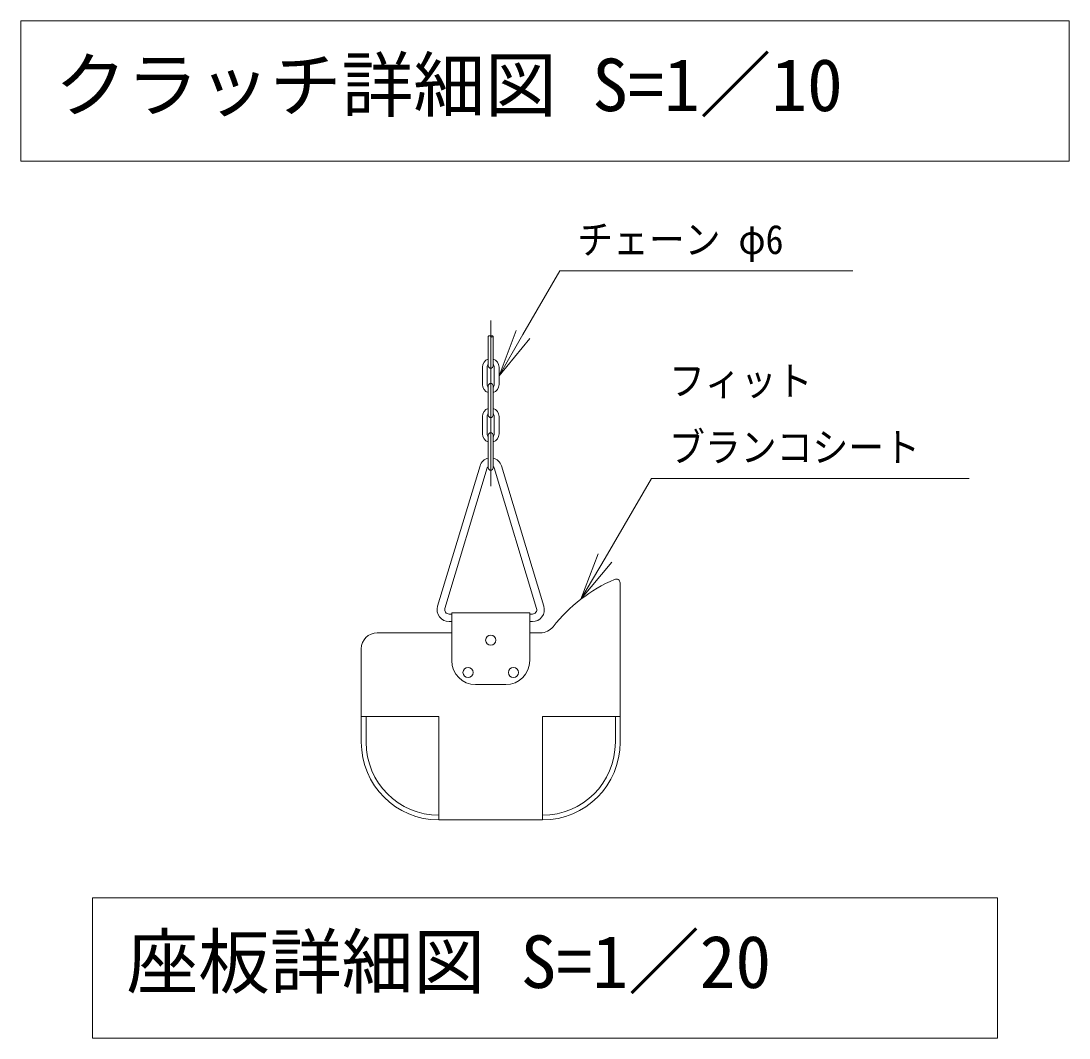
# Model space of a CAD drawing. Units: millimetres, scale not verified, with parts at other scales. Extents: x 0 to 420, y 0 to 297.
# Drawn here: x 140 to 205.8, y 155.3 to 219.1 of the extents above; entities that cross this region are included whole.
import ezdxf
from ezdxf.enums import TextEntityAlignment as Align

# ---------------------------------------------------------------- set-up
doc = ezdxf.new("R2010")
doc.units = ezdxf.units.MM
doc.header["$LTSCALE"] = 0.5
doc.linetypes.add('USER2', pattern=[50.8, 31.75, -6.35, 6.35, -6.35])
doc.layers.add('LY_5', color=2, linetype='Continuous', lineweight=18)
doc.layers.add('LY_6', color=7, linetype='Continuous', lineweight=0)
doc.styles.add('ＭＳ ゴシック', font='')
doc.styles.get('ＭＳ ゴシック').set_extended_font_data('MS Gothic')

# ---------------------------------------------------------------- blocks, each defined once
blk = doc.blocks.new('-002-_U2')
at = {"color": 7, "linetype": 'Continuous', "lineweight": 0}
for p, q in [((-1, 0.1667), (0, 0)), ((0, 0), (-1, 0)), ((-1, -0.1667), (0, 0))]:
    blk.add_line(p, q, dxfattribs=at)

msp = doc.modelspace()

# ---------------------------------------------------------------- linework, layer by layer
at = {"layer": 'LY_5', "color": 7}
for p, q in [((205.7775, 219.1209), (139.9775, 219.1209)), ((139.9775, 219.1209), (139.9775, 210.3209)), ((205.7775, 210.3209), (205.7775, 219.1209)), ((139.9775, 210.3209), (205.7775, 210.3209)), ((201.2775, 164.081), (144.4775, 164.081)), ((144.4775, 164.081), (144.4775, 155.281)), ((201.2775, 155.281), (201.2775, 164.081)), ((144.4775, 155.281), (201.2775, 155.281))]:
    msp.add_line(p, q, dxfattribs=at)
at = {"layer": 'LY_5', "color": 7, "linetype": 'USER2', "lineweight": 0}
msp.add_line((169.4688, 189.9227), (169.4688, 200.3227), dxfattribs=at)
at = {"layer": 'LY_5', "color": 7, "lineweight": 0}
for p, q in [((169.3188, 197.4727), (169.3188, 199.3227)), ((169.6188, 197.4727), (169.6188, 199.3227)), ((168.9438, 196.2977), (168.9438, 197.3977)), ((169.2438, 196.2977), (169.2438, 197.3977)), ((169.6938, 196.2977), (169.6938, 197.3977)), ((169.9938, 196.2977), (169.9938, 197.3977)), ((169.3188, 194.3727), (169.3188, 196.2227)), ((169.6188, 194.3727), (169.6188, 196.2227)), ((168.9438, 193.1977), (168.9438, 194.2977)), ((169.2438, 193.1977), (169.2438, 194.2977)), ((169.6938, 193.1977), (169.6938, 194.2977)), ((169.9938, 193.1977), (169.9938, 194.2977)), ((169.3188, 191.0727), (169.3188, 193.1227)), ((169.6188, 191.0727), (169.6188, 193.1227)), ((166.1359, 182.3853), (168.7987, 191.2002)), ((166.5906, 182.2479), (169.2534, 191.0628)), ((169.6842, 191.0628), (172.347, 182.2479)), ((170.1389, 191.2002), (172.8017, 182.3853)), ((177.5938, 173.8434), (177.5938, 183.8439)), ((166.8539, 181.8934), (167.0188, 181.8934)), ((167.0188, 181.9684), (171.9188, 181.9684)), ((167.0188, 178.9684), (167.0188, 181.9684)), ((171.9188, 178.9684), (171.9188, 181.9684)), ((171.9188, 181.8934), (172.0838, 181.8934)), ((166.8539, 181.4184), (167.0188, 181.4184)), ((171.9188, 181.4184), (172.0838, 181.4184)), ((162.3438, 180.7184), (167.0188, 180.7184)), ((171.9188, 180.7184), (172.5964, 180.7184)), ((161.3438, 173.8434), (161.3438, 179.7184)), ((168.5188, 177.4684), (170.4188, 177.4684)), ((166.2188, 168.9684), (172.7188, 168.9684))]:
    msp.add_line(p, q, dxfattribs=at)
at = {"layer": 'LY_5'}
for p, q in [((161.3438, 175.4684), (166.2188, 175.4684)), ((161.6438, 173.8434), (161.6438, 175.4684)), ((166.2188, 175.4684), (166.2188, 168.9684)), ((172.7188, 175.4684), (172.7188, 168.9684)), ((172.7188, 175.4684), (177.5938, 175.4684)), ((177.2938, 173.8434), (177.2938, 175.4684))]:
    msp.add_line(p, q, dxfattribs=at)
for centre in [(169.4688, 180.253), (168.0449, 178.2278), (170.8928, 178.2278)]:
    msp.add_circle(centre, 0.3164, dxfattribs=at)
for centre, radius, start, end in [((169.3938, 199.2724), 0.0903, 33.85503, 146.14497), ((169.5438, 199.273), 0.09, 33.53608, 146.46392), ((169.5438, 199.3724), 0.09, 213.53608, 326.46392), ((166.2188, 173.8434), 4.575, 180, 270), ((172.7188, 173.8434), 4.575, 270, 0)]:
    msp.add_arc(centre, radius, start, end, dxfattribs=at)
at = {"layer": 'LY_5', "color": 7, "lineweight": 0}
for centre, radius, start, end in [((169.4688, 197.3977), 0.525, 106.60155, 180), ((169.4688, 197.3977), 0.225, 131.81032, 180), ((169.4688, 197.4727), 0.15, 180, 0), ((169.4688, 197.3977), 0.525, 0, 73.39845), ((169.4688, 197.3977), 0.225, 0, 48.18968), ((169.4688, 196.2977), 0.525, 180, 253.39845), ((169.4688, 196.2977), 0.225, 180, 228.18968), ((169.4688, 196.2227), 0.15, 0, 180), ((169.4688, 196.2977), 0.225, 311.81032, 0), ((169.4688, 196.2977), 0.525, 286.60155, 0), ((169.4688, 194.2977), 0.525, 106.60155, 180), ((169.4688, 194.2977), 0.525, 0, 73.39845), ((169.4688, 194.2977), 0.225, 131.81032, 180), ((169.4688, 194.3727), 0.15, 180, 0), ((169.4688, 194.2977), 0.225, 0, 48.18968), ((169.4688, 193.1977), 0.525, 180, 253.39845), ((169.4688, 193.1977), 0.225, 180, 228.18968), ((169.4688, 193.1227), 0.15, 0, 180), ((169.4688, 193.1977), 0.225, 311.81032, 0), ((169.4688, 193.1977), 0.525, 286.60155, 0), ((169.4688, 190.9977), 0.7, 102.37363, 163.19131), ((169.4688, 190.9977), 0.7, 16.80869, 77.62637), ((169.4688, 190.9977), 0.225, 131.81032, 163.19131), ((169.4688, 191.0727), 0.15, 180, 0), ((169.4688, 190.9977), 0.225, 16.80869, 48.18968), ((181.2923, 174.8203), 10.0996, 113.63305, 141.57657), ((177.3438, 183.8439), 0.25, 0, 113.63305), ((166.8539, 182.1684), 0.75, 163.19131, 270), ((172.0838, 182.1684), 0.75, 270, 16.80869), ((166.8539, 182.1684), 0.275, 163.19131, 270), ((172.0838, 182.1684), 0.275, 270, 16.80869), ((172.5964, 181.7184), 1, 270, 321.57657), ((162.3438, 179.7184), 1, 90, 180), ((168.5188, 178.9684), 1.5, 180, 270), ((170.4188, 178.9684), 1.5, 270, 0), ((166.2188, 173.8434), 4.875, 180, 270), ((172.7188, 173.8434), 4.875, 270, 0)]:
    msp.add_arc(centre, radius, start, end, dxfattribs=at)
at = {"layer": 'LY_6'}
for p, q in [((171.4938, 199.4458), (173.8009, 203.4417)), ((173.8009, 203.4417), (174.8009, 203.4417)), ((174.8009, 203.4417), (192.2135, 203.4417)), ((176.6446, 185.4109), (179.5671, 190.4053)), ((179.5671, 190.4053), (180.5671, 190.4053)), ((180.5671, 190.4053), (199.5176, 190.4053))]:
    msp.add_line(p, q, dxfattribs=at)

# ---------------------------------------------------------------- block references
at = {"layer": 'LY_6', "xscale": 3, "yscale": 3}
for p, rotation in [((169.9938, 196.8477), 240), ((175.1294, 182.8216), 239.6653)]:
    msp.add_blockref('-002-_U2', p, dxfattribs=dict(at, rotation=rotation))

# ---------------------------------------------------------------- texts
at = {"layer": 'LY_5', "color": 7, "style": 'ＭＳ ゴシック'}
for s, p in [('クラッチ詳細図 S=1／10', (142.1084, 212.4709)), ('座板詳細図 S=1／20', (146.6092, 157.431))]:
    msp.add_text(s, height=3.299, dxfattribs=at).set_placement(p, align=Align.BOTTOM_LEFT)
at = {"layer": 'LY_6', "style": 'ＭＳ ゴシック', "width": 0.9}
for s, p in [('チェーン φ6', (174.8985, 203.9417)), ('フィット', (180.6671, 195.072)), ('ブランコシート', (180.6671, 190.9053))]:
    msp.add_text(s, height=1.833, dxfattribs=at).set_placement(p, align=Align.BOTTOM_LEFT)

doc.saveas('drawing.dxf')
